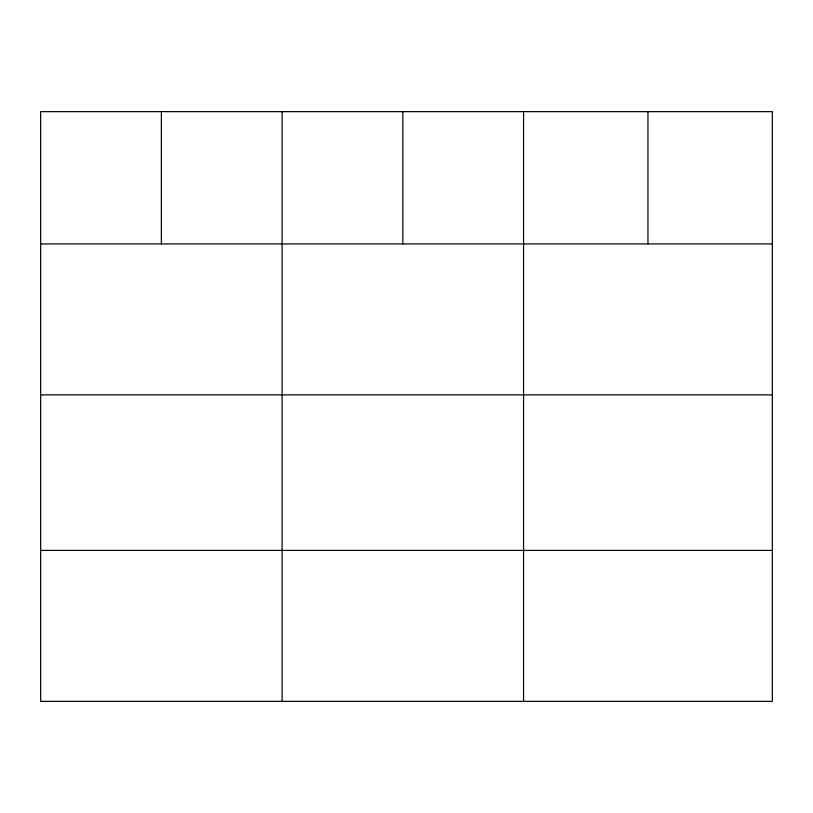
<?xml version="1.0" encoding="UTF-8"?>
<svg xmlns="http://www.w3.org/2000/svg" width="813" height="813" viewBox="0 0 813 813"><rect width="100%" height="100%" fill="white"/><g stroke="black" fill="none" stroke-linecap="round" stroke-linejoin="round"><path stroke-width="1.22" d="M772.35 243.92L772.35 701.355L40.65 701.355L40.65 111.645L772.35 111.645L772.35 243.92L40.65 243.92M40.65 394.874L772.35 394.874M40.65 550.401L772.35 550.401M647.961 111.645L647.961 243.92M523.572 111.645L523.572 701.355M402.841 111.645L402.841 243.92M282.111 111.645L282.111 701.355M161.381 111.645L161.381 243.92"/></g></svg>
